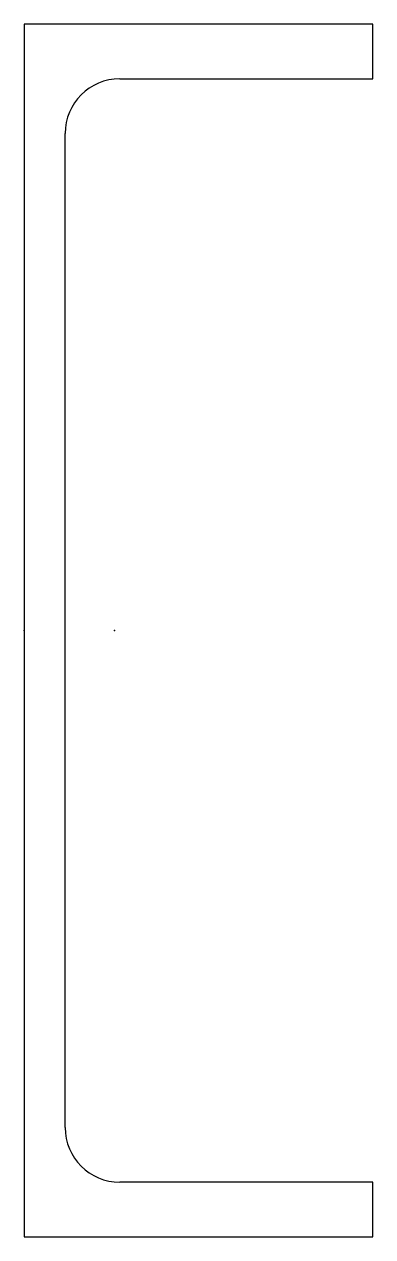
# Model space of a CAD drawing. Header units: millimetres. Extents: x 0 to 115, y 0 to 400.
import ezdxf

# ---------------------------------------------------------------- set-up
doc = ezdxf.new("R2010")
doc.units = ezdxf.units.MM
doc.layers.add('Profile', color=7, linetype='Continuous')

msp = doc.modelspace()

# ---------------------------------------------------------------- linework, layer by layer
at = {"layer": 'Profile'}
for p, q in [((0, 400), (0, 0)), ((115, 400), (0, 400)), ((115, 382), (115, 400)), ((31.5, 382), (115, 382)), ((13.5, 36), (13.5, 364)), ((115, 18), (31.5, 18)), ((115, 0), (115, 18)), ((0, 0), (115, 0))]:
    msp.add_line(p, q, dxfattribs=at)
for centre, start, end in [((31.5, 364), 90, 180), ((31.5, 36), 180, 270)]:
    msp.add_arc(centre, 18, start, end, dxfattribs=at)
for p in [(0, 200), (29.8, 200)]:
    msp.add_point(p, dxfattribs=at)

doc.saveas('drawing.dxf')
